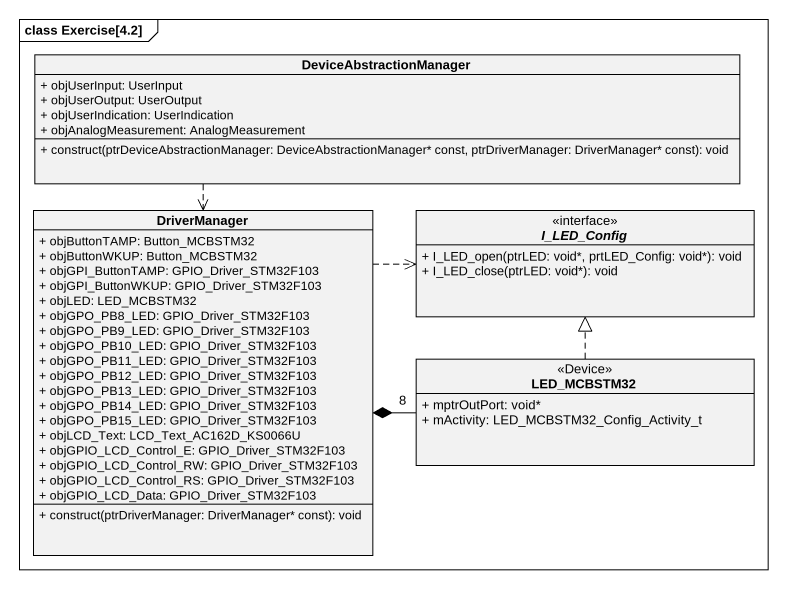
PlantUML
@startuml
mainframe class Exercise[4.2]
hide circle
hide empty members
skinparam classAttributeIconSize 0
class DeviceAbstractionManager {
  + objUserInput: UserInput
  + objUserOutput: UserOutput
  + objUserIndication: UserIndication
  + objAnalogMeasurement: AnalogMeasurement
  + construct(ptrDeviceAbstractionManager: DeviceAbstractionManager* const, ptrDriverManager: DriverManager* const): void
}
class DriverManager {
  + objButtonTAMP: Button_MCBSTM32
  + objButtonWKUP: Button_MCBSTM32
  + objGPI_ButtonTAMP: GPIO_Driver_STM32F103
  + objGPI_ButtonWKUP: GPIO_Driver_STM32F103
  + objLED: LED_MCBSTM32
  + objGPO_PB8_LED: GPIO_Driver_STM32F103
  + objGPO_PB9_LED: GPIO_Driver_STM32F103
  + objGPO_PB10_LED: GPIO_Driver_STM32F103
  + objGPO_PB11_LED: GPIO_Driver_STM32F103
  + objGPO_PB12_LED: GPIO_Driver_STM32F103
  + objGPO_PB13_LED: GPIO_Driver_STM32F103
  + objGPO_PB14_LED: GPIO_Driver_STM32F103
  + objGPO_PB15_LED: GPIO_Driver_STM32F103
  + objLCD_Text: LCD_Text_AC162D_KS0066U
  + objGPIO_LCD_Control_E: GPIO_Driver_STM32F103
  + objGPIO_LCD_Control_RW: GPIO_Driver_STM32F103
  + objGPIO_LCD_Control_RS: GPIO_Driver_STM32F103
  + objGPIO_LCD_Data: GPIO_Driver_STM32F103
  + construct(ptrDriverManager: DriverManager* const): void
}
interface I_LED_Config {
  + I_LED_open(ptrLED: void*, prtLED_Config: void*): void
  + I_LED_close(ptrLED: void*): void
}
class LED_MCBSTM32 <<Device>> {
  + mptrOutPort: void*
  + mActivity: LED_MCBSTM32_Config_Activity_t
}
DeviceAbstractionManager ..> DriverManager
DriverManager .right.> I_LED_Config
LED_MCBSTM32 "8" -left-* DriverManager
LED_MCBSTM32 .up.|> I_LED_Config
@enduml
